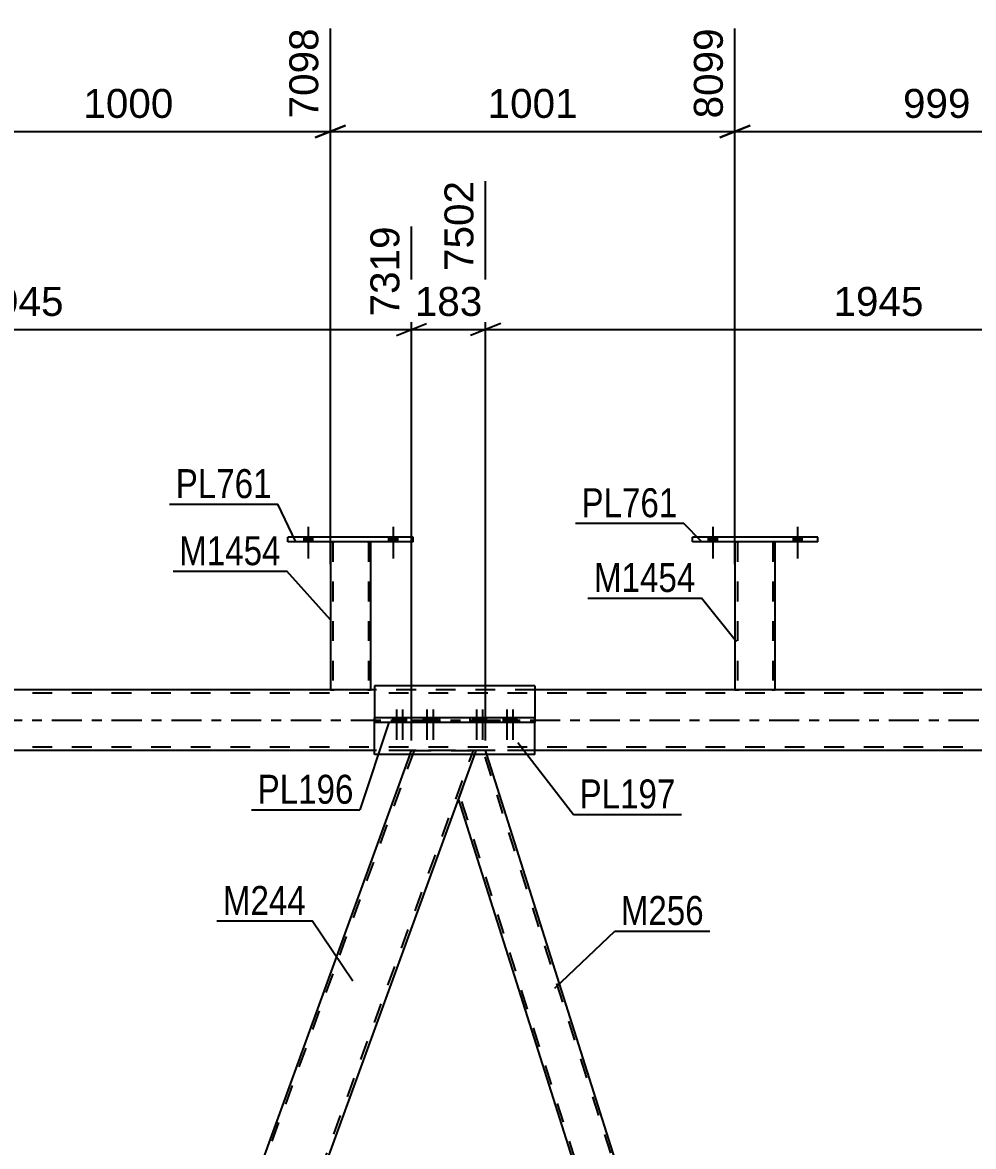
# Model space of a CAD drawing. Header units: millimetres. Extents: x -123 to 718, y -398 to 196.
# Drawn here: x 230.5 to 324.6, y -42.2 to 69.1 of the extents above; entities that cross this region are included whole.
import ezdxf

# ---------------------------------------------------------------- set-up
doc = ezdxf.new("R2010")
doc.units = ezdxf.units.MM
doc.linetypes.add('DXK_LINE_DOT2', pattern=[3.9198, 1.9599, -1.9599])
doc.linetypes.add('DXK_LINE_DOT3', pattern=[5.9187, 2.979, -0.9799, 0.9799, -0.9799])
doc.styles.add('Arial', font='ARIAL.TTF', dxfattribs={"height": 0.2})
doc.styles.add('Arial Narrow', font='ARIALN.TTF', dxfattribs={"height": 0.2})

# ---------------------------------------------------------------- blocks, each defined once
blk = doc.blocks.new('Part-318464438-3668 - 3652')
at = {"color": 2, "linetype": 'Continuous'}
for p, q in [((296.79, 17.64), (296.79, 18.12)), ((309.19, 18.12), (296.79, 18.12)), ((309.19, 17.64), (309.19, 18.12)), ((309.19, 17.64), (296.79, 17.64))]:
    blk.add_line(p, q, dxfattribs=at)
blk = doc.blocks.new('Part-318464438-3769 - 3652')
at = {"color": 7, "linetype": 'DXK_LINE_DOT2'}
for p, q in [((637.14, 2.68), (-22.98, 2.68)), ((281.18, 3), (265.32, 3)), ((637.14, -2.68), (-22.98, -2.68)), ((637.14, -3), (9.92, -3)), ((281.18, -3), (265.32, -3))]:
    blk.add_line(p, q, dxfattribs=at)
at = {"color": 2, "linetype": 'Continuous'}
for p, q in [((265.32, 3), (196.04, 3)), ((350.46, 3), (281.18, 3)), ((265.32, -3), (196.04, -3)), ((350.46, -3), (281.18, -3))]:
    blk.add_line(p, q, dxfattribs=at)
at = {"color": 7, "linetype": 'DXK_LINE_DOT3'}
blk.add_line((-32.98, 0), (637.14, 0), dxfattribs=at)
blk = doc.blocks.new('Part-318464438-3864 - 3652')
at = {"color": 2, "linetype": 'Continuous'}
for p, q in [((300.99, 17.64), (300.99, 3)), ((304.99, 3), (304.99, 17.64))]:
    blk.add_line(p, q, dxfattribs=at)
at = {"color": 7, "linetype": 'DXK_LINE_DOT2'}
for p, q in [((300.99, 17.64), (300.99, 17.64)), ((300.99, 17.64), (300.99, 17.64)), ((300.99, 17.64), (300.99, 17.64)), ((301.02, 17.64), (300.99, 17.64)), ((300.99, 17.64), (301.02, 17.64)), ((301.13, 17.64), (301.02, 17.64)), ((301.02, 17.64), (301.13, 17.64)), ((301.28, 17.64), (301.13, 17.64)), ((301.13, 17.64), (301.28, 17.64)), ((301.23, 17.64), (301.23, 17.64)), ((301.23, 17.64), (301.23, 3)), ((301.25, 17.64), (301.23, 17.64)), ((301.23, 17.64), (301.25, 17.64)), ((301.3, 17.64), (301.25, 17.64)), ((301.25, 17.64), (301.3, 17.64)), ((304.69, 17.64), (301.28, 17.64)), ((304.69, 17.64), (301.28, 17.64)), ((304.6, 17.64), (301.3, 17.64)), ((301.3, 17.64), (301.38, 17.64)), ((304.68, 17.64), (301.38, 17.64)), ((304.68, 17.64), (304.6, 17.64)), ((304.73, 17.64), (304.68, 17.64)), ((304.68, 17.64), (304.73, 17.64)), ((304.69, 17.64), (304.85, 17.64)), ((304.85, 17.64), (304.69, 17.64)), ((304.75, 17.64), (304.73, 17.64)), ((304.73, 17.64), (304.75, 17.64)), ((304.75, 17.64), (304.75, 17.64)), ((304.75, 17.64), (304.75, 3)), ((304.85, 17.64), (304.95, 17.64)), ((304.95, 17.64), (304.85, 17.64)), ((304.95, 17.64), (304.99, 17.64)), ((304.99, 17.64), (304.95, 17.64)), ((304.99, 17.64), (304.99, 17.64)), ((304.99, 17.64), (304.99, 17.64)), ((304.99, 17.64), (304.99, 17.64)), ((300.99, 3), (300.99, 3)), ((300.99, 3), (300.99, 3)), ((301.02, 3), (300.99, 3)), ((300.99, 3), (301.02, 3)), ((301.13, 3), (301.02, 3)), ((301.02, 3), (301.13, 3)), ((301.28, 3), (301.13, 3)), ((301.13, 3), (301.28, 3)), ((301.25, 3), (301.23, 3)), ((301.23, 3), (301.25, 3)), ((301.3, 3), (301.25, 3)), ((301.25, 3), (301.3, 3)), ((304.69, 3), (301.28, 3)), ((304.69, 3), (301.28, 3)), ((304.6, 3), (301.3, 3)), ((301.3, 3), (301.38, 3)), ((304.68, 3), (301.38, 3)), ((304.68, 3), (304.6, 3)), ((304.73, 3), (304.68, 3)), ((304.68, 3), (304.73, 3)), ((304.69, 3), (304.85, 3)), ((304.85, 3), (304.69, 3)), ((304.75, 3), (304.73, 3)), ((304.73, 3), (304.75, 3)), ((304.85, 3), (304.95, 3)), ((304.95, 3), (304.85, 3)), ((304.95, 3), (304.99, 3)), ((304.99, 3), (304.95, 3)), ((304.99, 3), (304.99, 3)), ((304.99, 3), (304.99, 3)), ((304.99, 3), (304.99, 3))]:
    blk.add_line(p, q, dxfattribs=at)
blk = doc.blocks.new('Part-318464438-3854 - 3652')
at = {"color": 2, "linetype": 'Continuous'}
for p, q in [((260.94, 17.64), (260.94, 3)), ((264.94, 3), (264.94, 17.64))]:
    blk.add_line(p, q, dxfattribs=at)
at = {"color": 7, "linetype": 'DXK_LINE_DOT2'}
for p, q in [((260.94, 17.64), (260.94, 17.64)), ((260.94, 17.64), (260.94, 17.64)), ((260.94, 17.64), (260.94, 17.64)), ((260.97, 17.64), (260.94, 17.64)), ((260.94, 17.64), (260.97, 17.64)), ((261.08, 17.64), (260.97, 17.64)), ((260.97, 17.64), (261.08, 17.64)), ((261.23, 17.64), (261.08, 17.64)), ((261.08, 17.64), (261.23, 17.64)), ((261.18, 17.64), (261.18, 17.64)), ((261.18, 17.64), (261.18, 3)), ((261.19, 17.64), (261.18, 17.64)), ((261.18, 17.64), (261.19, 17.64)), ((261.25, 17.64), (261.19, 17.64)), ((261.19, 17.64), (261.25, 17.64)), ((264.64, 17.64), (261.23, 17.64)), ((264.64, 17.64), (261.23, 17.64)), ((264.55, 17.64), (261.25, 17.64)), ((261.25, 17.64), (261.32, 17.64)), ((264.63, 17.64), (261.32, 17.64)), ((264.63, 17.64), (264.55, 17.64)), ((264.68, 17.64), (264.63, 17.64)), ((264.63, 17.64), (264.68, 17.64)), ((264.64, 17.64), (264.79, 17.64)), ((264.79, 17.64), (264.64, 17.64)), ((264.7, 17.64), (264.68, 17.64)), ((264.68, 17.64), (264.7, 17.64)), ((264.7, 17.64), (264.7, 17.64)), ((264.7, 17.64), (264.7, 3)), ((264.79, 17.64), (264.9, 17.64)), ((264.9, 17.64), (264.79, 17.64)), ((264.9, 17.64), (264.94, 17.64)), ((264.94, 17.64), (264.9, 17.64)), ((264.94, 17.64), (264.94, 17.64)), ((264.94, 17.64), (264.94, 17.64)), ((264.94, 17.64), (264.94, 17.64)), ((260.94, 3), (260.94, 3)), ((260.94, 3), (260.94, 3)), ((260.97, 3), (260.94, 3)), ((260.94, 3), (260.97, 3)), ((261.08, 3), (260.97, 3)), ((260.97, 3), (261.08, 3)), ((261.23, 3), (261.08, 3)), ((261.08, 3), (261.23, 3)), ((261.19, 3), (261.18, 3)), ((261.18, 3), (261.19, 3)), ((261.25, 3), (261.19, 3)), ((261.19, 3), (261.25, 3)), ((264.64, 3), (261.23, 3)), ((264.64, 3), (261.23, 3)), ((264.55, 3), (261.25, 3)), ((261.25, 3), (261.32, 3)), ((264.63, 3), (261.32, 3)), ((264.63, 3), (264.55, 3)), ((264.68, 3), (264.63, 3)), ((264.63, 3), (264.68, 3)), ((264.64, 3), (264.79, 3)), ((264.79, 3), (264.64, 3)), ((264.7, 3), (264.68, 3)), ((264.68, 3), (264.7, 3)), ((264.79, 3), (264.9, 3)), ((264.9, 3), (264.79, 3)), ((264.9, 3), (264.94, 3)), ((264.94, 3), (264.9, 3)), ((264.94, 3), (264.94, 3)), ((264.94, 3), (264.94, 3)), ((264.94, 3), (264.94, 3))]:
    blk.add_line(p, q, dxfattribs=at)
blk = doc.blocks.new('Part-318464438-3859 - 3652')
at = {"color": 2, "linetype": 'Continuous'}
for p, q in [((256.74, 17.64), (256.74, 18.12)), ((269.14, 18.12), (256.74, 18.12)), ((269.14, 17.64), (269.14, 18.12)), ((269.14, 17.64), (256.74, 17.64))]:
    blk.add_line(p, q, dxfattribs=at)
blk = doc.blocks.new('Bolt-318464438-3914 - 3652')
at = {"linetype": 'Continuous'}
for points in [[(258.3, 17.64), (259.18, 17.64), (259.18, 18.12), (258.3, 18.12)], [(266.7, 17.64), (267.58, 17.64), (267.58, 18.12), (266.7, 18.12)]]:
    blk.add_hatch(color=1, dxfattribs=at).paths.add_polyline_path(points)
at = {"color": 1, "linetype": 'Continuous'}
for p, q in [((258.74, 19.12), (258.74, 16)), ((267.14, 19.12), (267.14, 16)), ((258.3, 18.12), (258.3, 17.64)), ((259.18, 18.12), (259.18, 17.64)), ((266.7, 18.12), (266.7, 17.64)), ((267.58, 18.12), (267.58, 17.64))]:
    blk.add_line(p, q, dxfattribs=at)
blk = doc.blocks.new('Bolt-318464438-3915 - 3652')
at = {"linetype": 'Continuous'}
for points in [[(258.3, 17.64), (259.18, 17.64), (259.18, 18.12), (258.3, 18.12)], [(266.7, 17.64), (267.58, 17.64), (267.58, 18.12), (266.7, 18.12)]]:
    blk.add_hatch(color=1, dxfattribs=at).paths.add_polyline_path(points)
at = {"color": 1, "linetype": 'Continuous'}
for p, q in [((258.74, 19.12), (258.74, 16)), ((267.14, 19.12), (267.14, 16)), ((258.3, 18.12), (258.3, 17.64)), ((259.18, 18.12), (259.18, 17.64)), ((266.7, 18.12), (266.7, 17.64)), ((267.58, 18.12), (267.58, 17.64))]:
    blk.add_line(p, q, dxfattribs=at)
blk = doc.blocks.new('Bolt-318464438-3985 - 3652')
at = {"linetype": 'Continuous'}
for points in [[(298.35, 17.64), (299.23, 17.64), (299.23, 18.12), (298.35, 18.12)], [(306.75, 17.64), (307.63, 17.64), (307.63, 18.12), (306.75, 18.12)]]:
    blk.add_hatch(color=1, dxfattribs=at).paths.add_polyline_path(points)
at = {"color": 1, "linetype": 'Continuous'}
for p, q in [((298.79, 19.12), (298.79, 16)), ((307.19, 19.12), (307.19, 16)), ((298.35, 18.12), (298.35, 17.64)), ((299.23, 18.12), (299.23, 17.64)), ((306.75, 18.12), (306.75, 17.64)), ((307.63, 18.12), (307.63, 17.64))]:
    blk.add_line(p, q, dxfattribs=at)
blk = doc.blocks.new('Part-318464438-4015 - 3652')
at = {"color": 7, "linetype": 'DXK_LINE_DOT2'}
for p, q in [((275.35, -3), (273.62, -7.77)), ((276.3, -3), (275.35, -3)), ((312.39, -117.6), (276.05, -3)), ((276.43, -3.4), (276.3, -3)), ((310.09, -122), (273.75, -7.4))]:
    blk.add_line(p, q, dxfattribs=at)
at = {"color": 2, "linetype": 'Continuous'}
for p, q in [((312.52, -117.23), (276.43, -3.4)), ((309.71, -121.6), (273.62, -7.77))]:
    blk.add_line(p, q, dxfattribs=at)
blk = doc.blocks.new('Bolt-318464438-4181 - 3652')
at = {"linetype": 'Continuous'}
for points in [[(275.76, 0.24), (275.04, 0.24), (275.04, -0.24), (275.76, -0.24)], [(276.36, 0.24), (275.64, 0.24), (275.64, -0.24), (276.36, -0.24)], [(278.77, 0.24), (278.05, 0.24), (278.05, -0.24), (278.77, -0.24)], [(279.37, 0.24), (278.65, 0.24), (278.65, -0.24), (279.37, -0.24)]]:
    blk.add_hatch(color=1, dxfattribs=at).paths.add_polyline_path(points)
at = {"color": 1, "linetype": 'Continuous'}
for p, q in [((275.04, 0.24), (275.04, -0.24)), ((275.4, 1.04), (275.4, -1.96)), ((275.64, 0.24), (275.64, -0.24)), ((275.76, 0.24), (275.76, -0.24)), ((276, 1.04), (276, -1.96)), ((276.36, 0.24), (276.36, -0.24)), ((278.05, 0.24), (278.05, -0.24)), ((278.41, 1.04), (278.41, -1.96)), ((278.65, 0.24), (278.65, -0.24)), ((278.77, 0.24), (278.77, -0.24)), ((279.01, 1.04), (279.01, -1.96)), ((279.37, 0.24), (279.37, -0.24))]:
    blk.add_line(p, q, dxfattribs=at)
blk = doc.blocks.new('Bolt-318464438-4130 - 3652')
at = {"linetype": 'Continuous'}
for points in [[(298.35, 17.64), (299.23, 17.64), (299.23, 18.12), (298.35, 18.12)], [(306.75, 17.64), (307.63, 17.64), (307.63, 18.12), (306.75, 18.12)]]:
    blk.add_hatch(color=1, dxfattribs=at).paths.add_polyline_path(points)
at = {"color": 1, "linetype": 'Continuous'}
for p, q in [((298.79, 19.12), (298.79, 16)), ((307.19, 19.12), (307.19, 16)), ((298.35, 18.12), (298.35, 17.64)), ((299.23, 18.12), (299.23, 17.64)), ((306.75, 18.12), (306.75, 17.64)), ((307.63, 18.12), (307.63, 17.64))]:
    blk.add_line(p, q, dxfattribs=at)
blk = doc.blocks.new('Part-318464438-4145 - 3652')
at = {"color": 7, "linetype": 'DXK_LINE_DOT2'}
for p, q in [((269.22, -3), (225.91, -122)), ((231.78, -122), (275.1, -3)), ((268.82, -3.4), (268.97, -3)), ((268.97, -3), (275.35, -3)), ((275.35, -3), (275.21, -3.4))]:
    blk.add_line(p, q, dxfattribs=at)
at = {"color": 2, "linetype": 'Continuous'}
for p, q in [((268.82, -3.4), (225.8, -121.6)), ((275.21, -3.4), (232.18, -121.6))]:
    blk.add_line(p, q, dxfattribs=at)
blk = doc.blocks.new('Bolt-318464438-4182 - 3652')
at = {"linetype": 'Continuous'}
for points in [[(267.85, 0.24), (267.13, 0.24), (267.13, -0.24), (267.85, -0.24)], [(268.45, 0.24), (267.73, 0.24), (267.73, -0.24), (268.45, -0.24)], [(270.86, 0.24), (270.14, 0.24), (270.14, -0.24), (270.86, -0.24)], [(271.47, 0.24), (270.75, 0.24), (270.75, -0.24), (271.47, -0.24)]]:
    blk.add_hatch(color=1, dxfattribs=at).paths.add_polyline_path(points)
at = {"color": 1, "linetype": 'Continuous'}
for p, q in [((267.13, 0.24), (267.13, -0.24)), ((267.49, 1.04), (267.49, -1.96)), ((267.73, 0.24), (267.73, -0.24)), ((267.85, 0.24), (267.85, -0.24)), ((268.09, 1.04), (268.09, -1.96)), ((268.45, 0.24), (268.45, -0.24)), ((270.14, 0.24), (270.14, -0.24)), ((270.5, 1.04), (270.5, -1.96)), ((270.75, 0.24), (270.75, -0.24)), ((270.86, 0.24), (270.86, -0.24)), ((271.11, 1.04), (271.11, -1.96)), ((271.47, 0.24), (271.47, -0.24))]:
    blk.add_line(p, q, dxfattribs=at)
blk = doc.blocks.new('Part-318464438-4187 - 3652')
at = {"color": 2, "linetype": 'Continuous'}
for p, q in [((265.32, 3.4), (265.32, 0.24)), ((281.18, 3.4), (265.32, 3.4)), ((281.18, 3.4), (281.18, 0.24)), ((265.32, -3.4), (265.32, -0.24)), ((281.18, -3.4), (281.18, -0.24)), ((281.18, -3.4), (265.32, -3.4))]:
    blk.add_line(p, q, dxfattribs=at)
at = {"color": 7, "linetype": 'DXK_LINE_DOT2'}
for p, q in [((265.32, 0.24), (265.32, -0.24)), ((281.18, 0.24), (281.18, -0.24))]:
    blk.add_line(p, q, dxfattribs=at)
blk = doc.blocks.new('Part-318464438-4280 - 3652')
at = {"color": 2, "linetype": 'Continuous'}
for p, q in [((265.32, -0.24), (265.32, 0.24)), ((281.18, 0.24), (265.32, 0.24)), ((271.73, -0.24), (271.73, 0.24)), ((274.77, -0.24), (274.77, 0.24)), ((281.18, -0.24), (281.18, 0.24)), ((281.18, -0.24), (265.32, -0.24))]:
    blk.add_line(p, q, dxfattribs=at)
blk = doc.blocks.new('StraightDimension-318464438-4640 - 3652')
at = {"color": 7, "linetype": 'Continuous'}
for p, q in [((276.3, -2), (276.3, 53.36)), ((354.1, -2), (354.1, 48.86)), ((277.8, 39.26), (274.8, 38.06)), ((352.6, 38.06), (355.6, 39.26)), ((276.3, 38.66), (354.1, 38.66))]:
    blk.add_line(p, q, dxfattribs=at)
at = {"color": 0}
blk.add_wipeout([(320.25, 39.41), (320.25, 43.61), (310.15, 43.61), (310.15, 39.41)], dxfattribs=at)
at = {"color": 3, "style": 'Arial'}
blk.add_text('1945', height=2.865, dxfattribs=at).set_placement((310.75, 40.01))
at = {"color": 0, "linetype": 'Continuous'}
blk.add_wipeout([(353.5, 49.46), (349.3, 49.46), (349.3, 39.36), (353.5, 39.36)], dxfattribs=at)
at = {"color": 3, "linetype": 'Continuous', "style": 'Arial'}
blk.add_text('9447', height=2.865, rotation=90.0002, dxfattribs=at).set_placement((352.9, 39.96))
blk = doc.blocks.new('StraightDimension-318464438-5154 - 3652')
at = {"color": 7, "linetype": 'Continuous'}
for p, q in [((220.94, 18.64), (220.94, 68.45)), ((260.94, 15.44), (260.94, 68.45)), ((222.44, 58.86), (219.44, 57.66)), ((220.94, 58.26), (260.94, 58.26)), ((259.44, 57.66), (262.44, 58.86))]:
    blk.add_line(p, q, dxfattribs=at)
at = {"color": 0}
blk.add_wipeout([(245.98, 59.01), (245.98, 63.21), (235.89, 63.21), (235.89, 59.01)], dxfattribs=at)
at = {"color": 3, "style": 'Arial'}
blk.add_text('1000', height=2.865, dxfattribs=at).set_placement((236.49, 59.61))
at = {"color": 0, "linetype": 'Continuous'}
blk.add_wipeout([(260.34, 69.05), (256.14, 69.05), (256.14, 58.96), (260.34, 58.96)], dxfattribs=at)
at = {"color": 3, "linetype": 'Continuous', "style": 'Arial'}
blk.add_text('7098', height=2.865, rotation=90.0002, dxfattribs=at).set_placement((259.74, 59.56))
blk = doc.blocks.new('StraightDimension-318464438-5134 - 3652')
at = {"color": 7, "linetype": 'Continuous'}
for p, q in [((300.99, 15.44), (300.99, 68.45)), ((340.94, 15.44), (340.94, 68.45)), ((302.49, 58.86), (299.49, 57.66)), ((300.99, 58.26), (340.94, 58.26)), ((339.44, 57.66), (342.44, 58.86))]:
    blk.add_line(p, q, dxfattribs=at)
at = {"color": 0}
blk.add_wipeout([(324.9, 59.01), (324.9, 63.21), (317.03, 63.21), (317.03, 59.01)], dxfattribs=at)
at = {"color": 3, "style": 'Arial'}
blk.add_text('999', height=2.865, dxfattribs=at).set_placement((317.63, 59.61))
at = {"color": 0, "linetype": 'Continuous'}
blk.add_wipeout([(340.34, 69.05), (336.14, 69.05), (336.14, 58.96), (340.34, 58.96)], dxfattribs=at)
at = {"color": 3, "linetype": 'Continuous', "style": 'Arial'}
blk.add_text('9098', height=2.865, rotation=90.0002, dxfattribs=at).set_placement((339.74, 59.56))
blk = doc.blocks.new('StraightDimension-318464438-4776 - 3652')
at = {"color": 7, "linetype": 'Continuous'}
for p, q in [((191.17, -2), (191.17, 53.36)), ((268.97, -2), (268.97, 48.86)), ((192.67, 39.26), (189.67, 38.06)), ((267.47, 38.06), (270.47, 39.26)), ((191.17, 38.66), (268.97, 38.66))]:
    blk.add_line(p, q, dxfattribs=at)
at = {"color": 0}
blk.add_wipeout([(235.11, 39.41), (235.11, 43.61), (225.02, 43.61), (225.02, 39.41)], dxfattribs=at)
at = {"color": 3, "style": 'Arial'}
blk.add_text('1945', height=2.865, dxfattribs=at).set_placement((225.62, 40.01))
at = {"color": 0, "linetype": 'Continuous'}
blk.add_wipeout([(268.37, 49.46), (264.17, 49.46), (264.17, 39.36), (268.37, 39.36)], dxfattribs=at)
at = {"color": 3, "linetype": 'Continuous', "style": 'Arial'}
blk.add_text('7319', height=2.865, rotation=90.0002, dxfattribs=at).set_placement((267.77, 39.96))
blk = doc.blocks.new('StraightDimension-318464438-4613 - 3652')
at = {"color": 7, "linetype": 'Continuous'}
for p, q in [((276.3, -2), (276.3, 53.36)), ((268.97, -2), (268.97, 48.86)), ((267.47, 38.06), (270.47, 39.26)), ((277.8, 39.26), (274.8, 38.06)), ((268.97, 38.66), (276.3, 38.66))]:
    blk.add_line(p, q, dxfattribs=at)
at = {"color": 0}
blk.add_wipeout([(276.57, 39.41), (276.57, 43.61), (268.7, 43.61), (268.7, 39.41)], dxfattribs=at)
at = {"color": 3, "style": 'Arial'}
blk.add_text('183', height=2.865, dxfattribs=at).set_placement((269.3, 40.01))
at = {"color": 0, "linetype": 'Continuous'}
blk.add_wipeout([(275.7, 53.96), (271.5, 53.96), (271.5, 43.86), (275.7, 43.86)], dxfattribs=at)
at = {"color": 3, "linetype": 'Continuous', "style": 'Arial'}
blk.add_text('7502', height=2.865, rotation=90.0002, dxfattribs=at).set_placement((275.1, 44.46))
blk = doc.blocks.new('StraightDimension-318464438-5144 - 3652')
at = {"color": 7, "linetype": 'Continuous'}
for p, q in [((260.94, 15.44), (260.94, 68.45)), ((300.99, 15.44), (300.99, 68.45)), ((262.44, 58.86), (259.44, 57.66)), ((260.94, 58.26), (300.99, 58.26)), ((299.49, 57.66), (302.49, 58.86))]:
    blk.add_line(p, q, dxfattribs=at)
at = {"color": 0}
blk.add_wipeout([(286.01, 59.01), (286.01, 63.21), (275.91, 63.21), (275.91, 59.01)], dxfattribs=at)
at = {"color": 3, "style": 'Arial'}
blk.add_text('1001', height=2.865, dxfattribs=at).set_placement((276.51, 59.61))
at = {"color": 0, "linetype": 'Continuous'}
blk.add_wipeout([(300.39, 69.05), (296.19, 69.05), (296.19, 58.96), (300.39, 58.96)], dxfattribs=at)
at = {"color": 3, "linetype": 'Continuous', "style": 'Arial'}
blk.add_text('8099', height=2.865, rotation=90.0002, dxfattribs=at).set_placement((299.79, 59.56))
blk = doc.blocks.new('Mark-318464438-3664 - 3652')
at = {"color": 30, "linetype": 'Continuous'}
for p in [(285.2, 19.49), (297.73, 17.64)]:
    blk.add_line(p, (295.9, 19.49), dxfattribs=at)
at = {"color": 0}
blk.add_wipeout([(295.3, 20.09), (295.3, 23.09), (285.8, 23.09), (285.8, 20.09)], dxfattribs=at)
blk.add_wipeout([(295.3, 20.09), (295.3, 23.09), (285.8, 23.09), (285.8, 20.09)], dxfattribs=at)
at = {"color": 3, "style": 'Arial Narrow'}
blk.add_text('PL761', height=2.863, dxfattribs=at).set_placement((285.8, 20.09))
blk = doc.blocks.new('Mark-318464438-3850 - 3652')
at = {"color": 30, "linetype": 'Continuous'}
for p in [(245.37, 14.74), (260.94, 9.93)]:
    blk.add_line(p, (256.62, 14.74), dxfattribs=at)
at = {"color": 0}
blk.add_wipeout([(256.02, 15.34), (256.02, 18.34), (245.97, 18.34), (245.97, 15.34)], dxfattribs=at)
blk.add_wipeout([(256.02, 15.34), (256.02, 18.34), (245.97, 18.34), (245.97, 15.34)], dxfattribs=at)
at = {"color": 3, "style": 'Arial Narrow'}
blk.add_text('M1454', height=2.863, dxfattribs=at).set_placement((245.97, 15.34))
blk = doc.blocks.new('Mark-318464438-3855 - 3652')
at = {"color": 30, "linetype": 'Continuous'}
for p in [(245.03, 21.38), (257.53, 17.64)]:
    blk.add_line(p, (255.73, 21.38), dxfattribs=at)
at = {"color": 0}
blk.add_wipeout([(255.13, 21.98), (255.13, 24.98), (245.63, 24.98), (245.63, 21.98)], dxfattribs=at)
blk.add_wipeout([(255.13, 21.98), (255.13, 24.98), (245.63, 24.98), (245.63, 21.98)], dxfattribs=at)
at = {"color": 3, "style": 'Arial Narrow'}
blk.add_text('PL761', height=2.863, dxfattribs=at).set_placement((245.63, 21.98))
blk = doc.blocks.new('Mark-318464438-3860 - 3652')
at = {"color": 30, "linetype": 'Continuous'}
for p in [(286.44, 12.09), (301.14, 7.74)]:
    blk.add_line(p, (297.69, 12.09), dxfattribs=at)
at = {"color": 0}
blk.add_wipeout([(297.09, 12.69), (297.09, 15.69), (287.04, 15.69), (287.04, 12.69)], dxfattribs=at)
blk.add_wipeout([(297.09, 12.69), (297.09, 15.69), (287.04, 15.69), (287.04, 12.69)], dxfattribs=at)
at = {"color": 3, "style": 'Arial Narrow'}
blk.add_text('M1454', height=2.863, dxfattribs=at).set_placement((287.04, 12.69))
blk = doc.blocks.new('Mark-318464438-4011 - 3652')
at = {"color": 30, "linetype": 'Continuous'}
for p, q in [((283.16, -26.53), (289.09, -20.87)), ((289.09, -20.87), (298.51, -20.87))]:
    blk.add_line(p, q, dxfattribs=at)
at = {"color": 0}
blk.add_wipeout([(297.91, -20.27), (297.91, -17.27), (289.69, -17.27), (289.69, -20.27)], dxfattribs=at)
blk.add_wipeout([(297.91, -20.27), (297.91, -17.27), (289.69, -17.27), (289.69, -20.27)], dxfattribs=at)
at = {"color": 3, "style": 'Arial Narrow'}
blk.add_text('M256', height=2.863, dxfattribs=at).set_placement((289.69, -20.27))
blk = doc.blocks.new('Mark-318464438-4141 - 3652')
at = {"color": 30, "linetype": 'Continuous'}
for p in [(249.7, -19.87), (263.16, -25.82)]:
    blk.add_line(p, (259.13, -19.87), dxfattribs=at)
at = {"color": 0}
blk.add_wipeout([(258.53, -19.27), (258.53, -16.27), (250.3, -16.27), (250.3, -19.27)], dxfattribs=at)
blk.add_wipeout([(258.53, -19.27), (258.53, -16.27), (250.3, -16.27), (250.3, -19.27)], dxfattribs=at)
at = {"color": 3, "style": 'Arial Narrow'}
blk.add_text('M244', height=2.863, dxfattribs=at).set_placement((250.3, -19.27))
blk = doc.blocks.new('Mark-318464438-4183 - 3652')
at = {"color": 30, "linetype": 'Continuous'}
for p, q in [((279.51, -2.21), (285.01, -9.33)), ((285.01, -9.33), (295.71, -9.33))]:
    blk.add_line(p, q, dxfattribs=at)
at = {"color": 0}
blk.add_wipeout([(295.11, -8.73), (295.11, -5.73), (285.61, -5.73), (285.61, -8.73)], dxfattribs=at)
blk.add_wipeout([(295.11, -8.73), (295.11, -5.73), (285.61, -5.73), (285.61, -8.73)], dxfattribs=at)
at = {"color": 3, "style": 'Arial Narrow'}
blk.add_text('PL197', height=2.863, dxfattribs=at).set_placement((285.61, -8.73))
blk = doc.blocks.new('Mark-318464438-4276 - 3652')
at = {"color": 30, "linetype": 'Continuous'}
for p in [(266.72, -0.24), (253.14, -8.87)]:
    blk.add_line(p, (263.85, -8.87), dxfattribs=at)
at = {"color": 0}
blk.add_wipeout([(263.25, -8.27), (263.25, -5.27), (253.74, -5.27), (253.74, -8.27)], dxfattribs=at)
blk.add_wipeout([(263.25, -8.27), (263.25, -5.27), (253.74, -5.27), (253.74, -8.27)], dxfattribs=at)
at = {"color": 3, "style": 'Arial Narrow'}
blk.add_text('PL196', height=2.863, dxfattribs=at).set_placement((253.74, -8.27))

msp = doc.modelspace()

# ---------------------------------------------------------------- block references
for name in ['Bolt-318464438-3914 - 3652', 'Bolt-318464438-3915 - 3652', 'Bolt-318464438-3985 - 3652', 'Bolt-318464438-4130 - 3652', 'Part-318464438-3859 - 3652', 'Part-318464438-3668 - 3652', 'Part-318464438-3854 - 3652', 'Part-318464438-3864 - 3652', 'Part-318464438-4187 - 3652', 'Part-318464438-3769 - 3652', 'Part-318464438-4280 - 3652', 'Bolt-318464438-4182 - 3652', 'Bolt-318464438-4181 - 3652', 'Part-318464438-4145 - 3652', 'Part-318464438-4015 - 3652']:
    msp.add_blockref(name, (0, 0))

# ---------------------------------------------------------------- next in the draw order: block references
for name in ['StraightDimension-318464438-5154 - 3652', 'StraightDimension-318464438-4640 - 3652', 'Mark-318464438-4141 - 3652', 'Mark-318464438-4011 - 3652']:
    msp.add_blockref(name, (0, 0))

# ---------------------------------------------------------------- next in the draw order: block references
for name in ['StraightDimension-318464438-5134 - 3652', 'StraightDimension-318464438-4776 - 3652', 'Mark-318464438-4183 - 3652']:
    msp.add_blockref(name, (0, 0))

# ---------------------------------------------------------------- next in the draw order: block references
for name in ['StraightDimension-318464438-4613 - 3652', 'Mark-318464438-4276 - 3652']:
    msp.add_blockref(name, (0, 0))

# ---------------------------------------------------------------- next in the draw order: block references
msp.add_blockref('StraightDimension-318464438-5144 - 3652', (0, 0))

# ---------------------------------------------------------------- next in the draw order: block references
for name in ['Mark-318464438-3664 - 3652', 'Mark-318464438-3850 - 3652', 'Mark-318464438-3860 - 3652']:
    msp.add_blockref(name, (0, 0))

# ---------------------------------------------------------------- next in the draw order: block references
msp.add_blockref('Mark-318464438-3855 - 3652', (0, 0))

doc.saveas('drawing.dxf')
